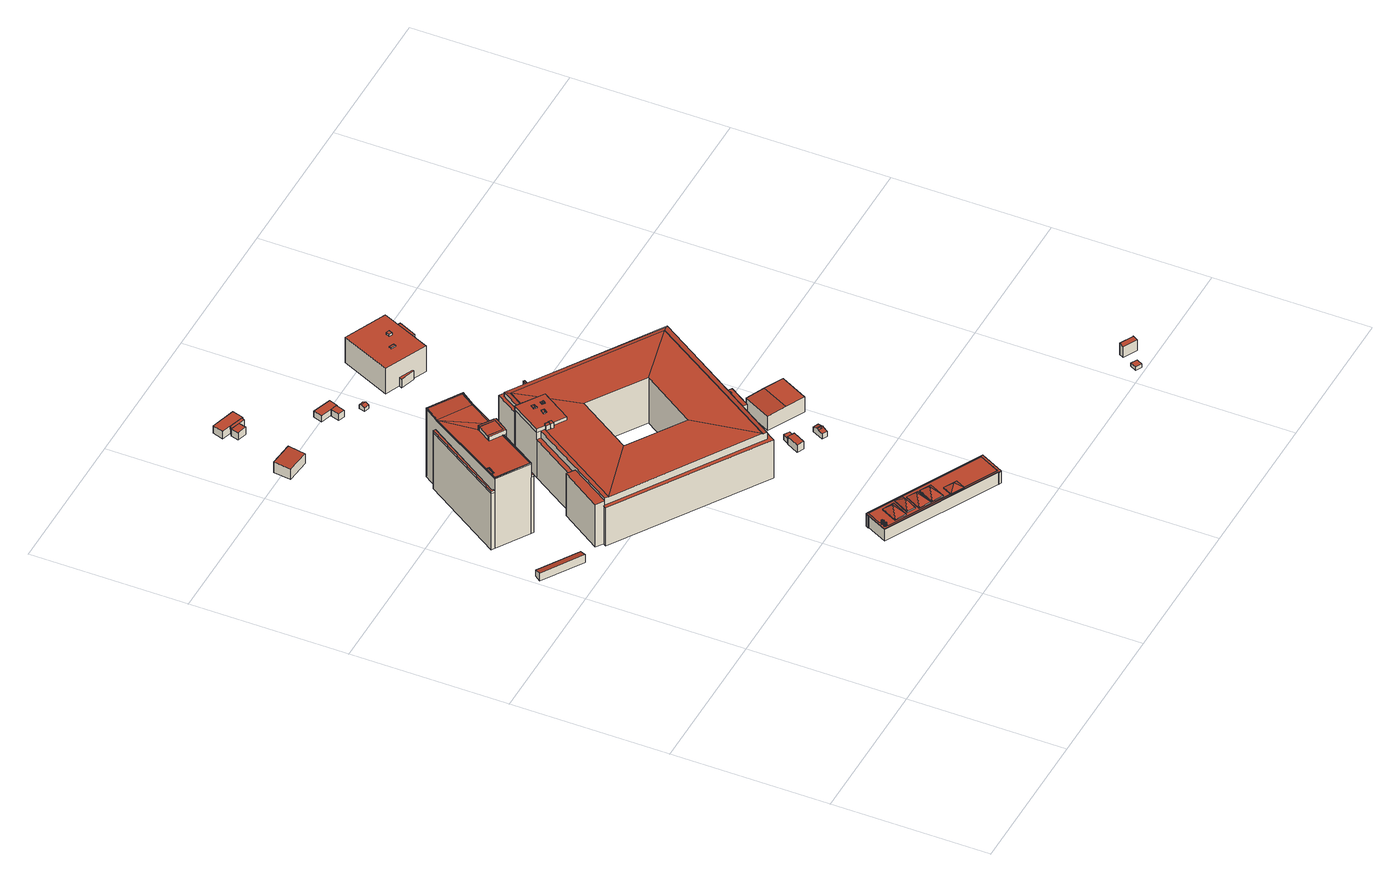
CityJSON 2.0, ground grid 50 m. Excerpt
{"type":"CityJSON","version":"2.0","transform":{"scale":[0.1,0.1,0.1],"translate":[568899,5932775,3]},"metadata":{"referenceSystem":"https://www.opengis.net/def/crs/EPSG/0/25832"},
"CityObjects":{
"building1":{"type":"Building","attributes":{"Grundfläche 2D":"35.007505","Grundhöhe NN":"4.115"},"geometry":[{"type":"Solid","lod":"3","boundaries":[[[[0,1,2,3]],[[4,5,3,2]],[[5,6,0,3]],[[6,7,1,0]],[[7,4,2,1]],[[7,6,5,4]]]],"semantics":{"surfaces":[{"type":"RoofSurface"},{"type":"WallSurface"},{"type":"GroundSurface"}],"values":[[0,1,1,1,1,2]]}}]},
"building2":{"type":"Building","attributes":{"Grundfläche 2D":"521.346696","Grundhöhe NN":"3.479"},"children":["building2-1","building2-2","building2-3","building2-4","building2-5"],"geometry":[{"type":"MultiSurface","lod":"3","boundaries":[[[8,9,10,11,12,13,14]],[[15,16,17,18,19,20,21,22]],[[23,24,25,26,27,28,29]],[[30,31,32,33,34,35,36]],[[37,38,39]],[[40,41,42,43,44,45,46,47,46,48,49,50,51,39,38,52,53,54,55,56]],[[57,45,44,58,59]],[[60,61,62,57,59]],[[63,64,62,61,65,66]],[[67,68,69,70,71,72]],[[73,74,72,71,75]],[[67,76,77,68]],[[73,78,79,74]],[[80,81,82,83,84,85,86,79,78]],[[45,85,84]],[[85,45,62,87]],[[62,88,89,87]],[[90,89,88]],[[88,91,92,90]],[[65,61,93,91]],[[93,92,91]],[[93,61,94,95,96]],[[97,98,99,100,101,102,103,104,105,106,107,108,109,110,111,112,113,114,115,116,117,118,119,120,121,122,123]],[[124,125,126,127,128]],[[124,128,11,10]],[[12,11,128,127]],[[127,129,13,12]],[[129,130,14,13]],[[130,131,132,9,8,14]],[[41,32,31,42]],[[72,133,134,76,67]],[[54,53,52,71,70,69,68,77,56,55]],[[87,89,90,135,89,87,136,137,74,79,86,85]],[[52,38,75,71]],[[38,37,73,75]],[[37,39,51,80,78,73]],[[50,49,48,83,82,81]],[[84,46,45,57,62,45]],[[88,62,64]],[[63,66,91,88,64]],[[61,65,91,66,65]],[[59,58,94,61,65,61,60]],[[138,96,93,139,92,93,96,95]],[[90,92,139,135]],[[137,133,72,74]],[[140,141,121,120]],[[122,121,141,142]],[[123,122,142,143]],[[97,123,143,144]],[[99,98,145,146]],[[98,97,144,145]],[[100,99,146,147]],[[101,100,147,148]],[[149,102,101,148]],[[150,103,102,149]],[[104,103,150,151]],[[105,104,151,152]],[[153,106,105,152]],[[107,106,153,154]],[[108,107,154,155]],[[109,108,155,156]],[[110,109,156,157]],[[158,112,111,110,157,159]],[[113,112,158,160]],[[161,162,115,114,113,160]],[[116,115,162,163]],[[129,127,126,164,165]],[[130,129,165,166]],[[132,131,130,166,167,168]],[[169,22,21,20,170,171]],[[15,22,169,172]],[[173,29,28,27,174,175]],[[116,163,174,27,26,118,117]],[[19,18,134,133,176,20]],[[15,172,177,178,179,180,134,18,17,16]],[[120,119,118,26,181,182,178,177,140]],[[25,24,23,138,183,184,182,181,26]],[[185,186,139,93,96,138,23,29,173]],[[135,139,186,187]],[[89,135,187,164,126,125,124,10,9,137,136,87]],[[133,137,9,132,168,170,20,176]],[[165,164,187,186,185,173,175,174,163,162,161,160,158,159,157,156,155,154,153,152,151,150,149,148,147,146,145,144,143,142,141,140,177,172,169,171,170,168,167,166]]],"semantics":{"surfaces":[{"type":"RoofSurface"},{"type":"WallSurface"},{"type":"GroundSurface"}],"values":[0,0,0,0,0,0,0,0,0,0,0,0,0,0,0,0,0,0,0,0,0,0,0,0,1,1,1,1,1,1,1,1,1,1,1,1,1,1,1,1,1,1,1,1,1,1,1,1,1,1,1,1,1,1,1,1,1,1,1,1,1,1,1,1,1,1,1,1,1,1,1,1,1,1,1,1,1,1,1,1,1,2]}}]},
"building2-1":{"type":"BuildingInstallation","parents":["building2"],"geometry":[{"type":"MultiSurface","lod":"3","boundaries":[[[188,189,190,191,192,176,193,194]],[[189,188,15,16,17,190]],[[190,17,195,191]],[[192,191,195,19]],[[19,20,176,192]],[[20,21,22,194,193,176]],[[22,15,188,194]]],"semantics":{"surfaces":[{"type":"RoofSurface"},{"type":"WallSurface"}],"values":[0,1,1,1,1,1,1]}}]},
"building2-2":{"type":"BuildingInstallation","parents":["building2"],"geometry":[{"type":"MultiSurface","lod":"3","boundaries":[[[196,197,181,198]],[[28,25,197,196]],[[197,25,26,181]],[[26,27,198,181]],[[27,28,196,198]]],"semantics":{"surfaces":[{"type":"RoofSurface"},{"type":"WallSurface"}],"values":[0,1,1,1,1]}}]},
"building2-3":{"type":"BuildingInstallation","parents":["building2"],"geometry":[{"type":"MultiSurface","lod":"3","boundaries":[[[199,200,201,202,203,204,205,206,207,208,209,210,211,212,213,214,215]],[[207,206,43,42,31]],[[36,35,210,209,208,207,31,30]],[[211,210,35,34]],[[32,213,212,211,34,33]],[[213,32,41,40,214]],[[76,134,180,179,178,202,201,200,199,215,214,40,56,77]],[[202,178,182,203]],[[138,95,94,58,44,43,206,205,204,203,182,184,183]]],"semantics":{"surfaces":[{"type":"RoofSurface"},{"type":"WallSurface"}],"values":[0,1,1,1,1,1,1,1,1]}}]},
"building2-4":{"type":"BuildingInstallation","parents":["building2"],"geometry":[{"type":"MultiSurface","lod":"3","boundaries":[[[216,84,83]],[[217,84,216]],[[217,216,218]],[[80,218,81]],[[219,218,80]],[[217,218,219]],[[48,220,216,83]],[[216,220,47,221,218]],[[221,50,81,218]],[[51,222,219,80]],[[219,222,223,224,217]],[[224,46,84,217]]],"semantics":{"surfaces":[{"type":"RoofSurface"},{"type":"WallSurface"}],"values":[0,0,0,0,0,0,1,1,1,1,1,1]}}]},
"building2-5":{"type":"BuildingInstallation","parents":["building2"],"geometry":[{"type":"MultiSurface","lod":"3","boundaries":[[[225,226,227]],[[227,228,225]],[[229,227,226,230,231,232]],[[233,228,227]],[[234,235,233]],[[235,228,233]],[[236,237,238,239,240,234]],[[240,235,234]],[[237,241,242,243,244,245,246,247,248,249,250,251,252,253,254,238]],[[247,255,256,257,258,259,260,248]],[[257,261,262,263,264,258]],[[265,262,261]],[[266,267,268,269,262,265]],[[99,100,259,258]],[[100,101,260,259]],[[101,102,248,260]],[[102,103,249,248]],[[103,104,250,249]],[[104,105,251,250]],[[105,106,252,251]],[[106,107,253,252]],[[107,108,254,253]],[[108,109,238,254]],[[109,110,239,238]],[[110,111,112,235,240,239]],[[112,113,228,235]],[[113,114,115,230,226,225,228]],[[115,116,231,230]],[[116,117,232,231]],[[229,232,117,270]],[[227,229,270,271]],[[233,227,271,272]],[[234,233,272,273]],[[236,234,273,274]],[[237,236,274,275]],[[241,237,275,276]],[[242,241,276,277]],[[243,242,277,278]],[[244,243,278,279]],[[279,280,245,244]],[[246,245,280,281]],[[247,246,281,282]],[[255,247,282,283]],[[256,255,283,284]],[[257,256,284,285]],[[285,286,261,257]],[[286,119,265,261]],[[265,119,120,267,266]],[[120,121,268,267]],[[121,122,269,268]],[[122,123,262,269]],[[123,97,263,262]],[[97,98,264,263]],[[98,99,258,264]]],"semantics":{"surfaces":[{"type":"RoofSurface"},{"type":"WallSurface"}],"values":[0,0,0,0,0,0,0,0,0,0,0,0,0,1,1,1,1,1,1,1,1,1,1,1,1,1,1,1,1,1,1,1,1,1,1,1,1,1,1,1,1,1,1,1,1,1,1,1,1,1,1,1,1,1]}}]},
"building3":{"type":"Building","attributes":{"Grundfläche 2D":"44.682522","Grundhöhe NN":"3.453"},"geometry":[{"type":"Solid","lod":"3","boundaries":[[[[287,288,289,290]],[[291,292,290,289]],[[292,293,287,290]],[[293,294,288,287]],[[294,291,289,288]],[[294,293,292,291]]]],"semantics":{"surfaces":[{"type":"RoofSurface"},{"type":"WallSurface"},{"type":"GroundSurface"}],"values":[[0,1,1,1,1,2]]}}]},
"building4":{"type":"Building","attributes":{"Grundfläche 2D":"344.412833","Grundhöhe NN":"4.403"},"children":["building4-1","building4-2","building4-3"],"geometry":[{"type":"MultiSurface","lod":"3","boundaries":[[[295,296,297]],[[295,298,296]],[[295,297,299]],[[295,299,298]],[[300,301,302]],[[302,301,303]],[[304,301,300]],[[303,301,304]],[[305,306,307]],[[305,308,306]],[[305,307,309]],[[305,309,308]],[[310,311,312,313,314,315,316,317,318,319,320,321,322,323,324,325,326,327,328,329,330],[331,332,333,334,335,336,337,338,339,340,341,342,343,344,345,346,347,348,349,350,351,352,353,354,355],[356,357,358,359,360,361,362,363,364,365,366,367,368,369,370,371,372,373,374,375,376,377,378,379,380,381,382]],[[383,384,385]],[[383,386,384]],[[383,385,387]],[[383,387,386]],[[388,389,390]],[[388,391,389]],[[388,390,392]],[[388,392,391]],[[393,394,395,396,397,398,399,400,401,402,403,404,405],[406,407,408,409],[410,411,412,413],[414,415,416,417],[418,419,420,421]],[[297,296,415,414]],[[414,417,299,297]],[[298,299,417,416]],[[296,298,416,415]],[[310,330,300,302]],[[304,300,330,329,395,394]],[[394,393,303,304]],[[302,303,393,405,311,310]],[[410,413,307,306]],[[413,412,309,307]],[[308,309,412,411]],[[306,308,411,410]],[[405,404,312,311]],[[404,403,402,314,313,312]],[[402,401,315,314]],[[401,400,316,315]],[[399,422,318,317]],[[422,423,319,318]],[[423,424,320,319]],[[424,425,321,320]],[[425,426,322,321]],[[419,418,392,390]],[[426,427,323,322]],[[427,428,324,323]],[[428,429,325,324]],[[429,398,326,325]],[[327,397,396,328]],[[396,395,329,328]],[[406,409,385,384]],[[387,385,409,408]],[[408,407,386,387]],[[384,386,407,406]],[[390,389,420,419]],[[418,421,391,392]],[[389,391,421,420]],[[429,428,430,431]],[[422,399,398,429,431,432]],[[423,422,432,433]],[[424,423,433,434]],[[425,424,434,435]],[[426,425,435,436]],[[427,426,436,437]],[[428,427,437,430]],[[431,430,437,436,435,434,433,432]]],"semantics":{"surfaces":[{"type":"RoofSurface"},{"type":"WallSurface"},{"type":"GroundSurface"}],"values":[0,0,0,0,0,0,0,0,0,0,0,0,0,0,0,0,0,0,0,0,0,0,1,1,1,1,1,1,1,1,1,1,1,1,1,1,1,1,1,1,1,1,1,1,1,1,1,1,1,1,1,1,1,1,1,1,1,1,1,1,1,1,1,1,1,2]}}]},
"building4-1":{"type":"BuildingInstallation","parents":["building4"],"geometry":[{"type":"MultiSurface","lod":"3","boundaries":[[[438,439,440,441,442]],[[443,444,445,440,439]],[[446,447,445,444]],[[447,448,449,445]],[[450,449,448]],[[450,451,452,449]],[[453,452,451]],[[454,455,453]],[[455,452,453]],[[455,456,457,452]],[[458,459,457,456]],[[458,460,459]],[[461,459,460]],[[461,462,463,459]],[[464,465,463,462]],[[466,467,463,465]],[[468,469,467,466]],[[470,471,469,468]],[[472,471,470]],[[472,473,474,471]],[[475,476,474,473]],[[477,478,476,475]],[[442,441,478,477]],[[474,476,478,441,440,445,449,452,457,459,463,467,469,471]],[[374,439,438,442,376,375]],[[477,475,378,377]],[[442,477,377,376]],[[443,439,374,373]],[[444,443,373,372]],[[370,447,446,444,372,371]],[[448,447,370,369]],[[450,448,369,368]],[[451,450,368,367]],[[365,454,453,451,367,366]],[[455,454,365,364]],[[456,455,364,363]],[[458,456,363,362]],[[460,458,362,361]],[[359,462,461,460,361,360]],[[357,465,464,462,359,358]],[[356,466,465,357]],[[468,466,356,382]],[[470,468,382,381]],[[380,472,470,381]],[[379,473,472,380]],[[475,473,379,378]]],"semantics":{"surfaces":[{"type":"RoofSurface"},{"type":"WallSurface"}],"values":[0,0,0,0,0,0,0,0,0,0,0,0,0,0,0,0,0,0,0,0,0,0,0,0,1,1,1,1,1,1,1,1,1,1,1,1,1,1,1,1,1,1,1,1,1,1]}}]},
"building4-2":{"type":"BuildingInstallation","parents":["building4"],"geometry":[{"type":"MultiSurface","lod":"3","boundaries":[[[316,327,326,317]],[[400,397,327,316]],[[398,399,317,326]]],"semantics":{"surfaces":[{"type":"RoofSurface"},{"type":"WallSurface"}],"values":[0,1,1]}}]},
"building4-3":{"type":"BuildingInstallation","parents":["building4"],"geometry":[{"type":"MultiSurface","lod":"3","boundaries":[[[479,480,481,482]],[[483,480,479]],[[484,485,480,483]],[[486,485,484]],[[487,488,485,486]],[[489,488,487]],[[490,491,492,488,489]],[[493,494,492,491]],[[493,495,494]],[[496,497,494,495]],[[498,499,497,496]],[[500,501,499,498]],[[500,502,503,501]],[[504,503,502]],[[504,505,506,503]],[[507,506,505]],[[508,509,506,507]],[[510,509,508]],[[510,511,512,509]],[[513,514,515,512,511]],[[514,516,517,518,515]],[[482,481,518,517]],[[492,494,497,499,501,503,506,509,512,515,518,481,480,485,488]],[[479,482,335,334]],[[483,479,334,333]],[[484,483,333,332]],[[486,484,332,331]],[[487,486,331,355]],[[489,487,355,354]],[[490,489,354,353]],[[491,490,353,352]],[[493,491,352,351]],[[495,493,351,350]],[[349,496,495,350]],[[348,498,496,349]],[[500,498,348,347]],[[346,502,500,347]],[[504,502,346,345]],[[505,504,345,344]],[[343,507,505,344]],[[508,507,343,342]],[[341,510,508,342]],[[340,511,510,341]],[[513,511,340,339]],[[514,513,339,338]],[[336,517,516,514,338,337]],[[482,517,336,335]]],"semantics":{"surfaces":[{"type":"RoofSurface"},{"type":"WallSurface"}],"values":[0,0,0,0,0,0,0,0,0,0,0,0,0,0,0,0,0,0,0,0,0,0,0,1,1,1,1,1,1,1,1,1,1,1,1,1,1,1,1,1,1,1,1,1,1,1,1]}}]},
"building5":{"type":"Building","attributes":{"Grundfläche 2D":"8.073584","Grundhöhe NN":"3.936"},"geometry":[{"type":"Solid","lod":"3","boundaries":[[[[519,520,521,522]],[[520,519,523,524]],[[521,520,524,525]],[[522,521,525,526]],[[519,522,526,523]],[[524,523,526,525]]]],"semantics":{"surfaces":[{"type":"RoofSurface"},{"type":"WallSurface"},{"type":"GroundSurface"}],"values":[[0,1,1,1,1,2]]}}]},
"building6":{"type":"Building","attributes":{"Grundfläche 2D":"35.317379","Grundhöhe NN":"3.936"},"geometry":[{"type":"Solid","lod":"3","boundaries":[[[[527,528,529,530]],[[531,532,533,534]],[[528,527,535,536]],[[529,528,536,537]],[[530,529,537,538]],[[532,531,539,540]],[[530,538,541,533,532,540,535,527]],[[534,533,541,542]],[[531,534,542,539]],[[536,535,540,539,542,541,538,537]]]],"semantics":{"surfaces":[{"type":"RoofSurface"},{"type":"WallSurface"},{"type":"GroundSurface"}],"values":[[0,0,1,1,1,1,1,1,1,2]]}}]},
"building7":{"type":"Building","attributes":{"Grundfläche 2D":"2752.072090","Grundhöhe NN":"3.587"},"children":["building7-1","building7-2","building7-3","building7-4","building7-5","building7-6","building7-7","building7-8","building7-9"],"geometry":[{"type":"MultiSurface","lod":"3","boundaries":[[[543,544,545,546,547,548,549,550,551,552,553,554,555,556],[557,558,559,560,561,562,563],[564,565,566,567,568,569],[570,571,572,573,574]],[[575,576,577,578]],[[579,580,581,582]],[[581,583,584,585]],[[583,586,587,588]],[[584,583,588,589]],[[590,587,586,591,592,593]],[[590,575,578,587]],[[594,595,589,588,596,597,598]],[[599,597,596]],[[595,594,600,601,602,582,581,585]],[[599,596,578,577]],[[596,588,587,578]],[[603,604,605,606]],[[607,608,609,610,611,612,613,614,615]],[[616,617,618,619]],[[620,621,622,623,624,625,626]],[[627,628,629,630,631,632]],[[633,634,635,636]],[[601,600,544,543]],[[582,602,551,550,549,637,579]],[[594,598,545,544,600]],[[546,545,598,597,599,577,576,638,548,547]],[[638,637,549,548]],[[639,613,612,640,641,642,643,644]],[[613,639,644,643,645,614]],[[646,615,614,645,647,648]],[[615,646,648,647,649,607]],[[608,607,649,650]],[[651,638,576,609,608,650]],[[638,651,652,633,637]],[[637,633,636,579]],[[618,617,580,579,636,635]],[[586,583,581,580,617,624,623,591]],[[653,654,604,603,655,656,630,629,590,593,592,591,623,622]],[[657,658,659,642,641,640,612,575,590,629,628]],[[612,611,575]],[[611,610,575]],[[575,610,609,576]],[[660,661,595,585]],[[662,660,585,584]],[[663,662,584,589]],[[661,663,589,595]],[[624,617,616,664,665,625]],[[666,619,618,635,634,667]],[[616,619,666,664]],[[626,625,665,668]],[[620,626,668,669]],[[621,620,669,670]],[[622,621,670,653]],[[631,630,656,671]],[[632,631,671,672]],[[673,627,632,672,674,675]],[[657,628,627,673,675,674,659,658]],[[634,633,652,667]],[[654,676,605,604]],[[606,605,676,677]],[[603,606,677,655]],[[652,651,650,649,647,645,643,642,659,674,672,671,656,655,677,676,654,653,670,669,668,665,664,666,667],[663,661,660,662]]],"semantics":{"surfaces":[{"type":"RoofSurface"},{"type":"WallSurface"},{"type":"GroundSurface"}],"values":[0,0,0,0,0,0,0,0,0,0,0,0,0,0,0,0,0,0,0,1,1,1,1,1,1,1,1,1,1,1,1,1,1,1,1,1,1,1,1,1,1,1,1,1,1,1,1,1,1,1,1,1,1,1,1,1,1,1,2]}}]},
"building7-1":{"type":"BuildingInstallation","parents":["building7"],"geometry":[{"type":"MultiSurface","lod":"3","boundaries":[[[678,679,680]],[[681,682,678]],[[682,679,678]],[[683,682,681]],[[684,682,683]],[[685,682,684]],[[686,680,679,682,685]],[[574,681,678,680,571,570]],[[683,681,574,573]],[[685,684,683,573,572]],[[680,686,685,572,571]]],"semantics":{"surfaces":[{"type":"RoofSurface"},{"type":"WallSurface"}],"values":[0,0,0,0,0,0,0,1,1,1,1]}}]},
"building7-2":{"type":"BuildingInstallation","parents":["building7"],"geometry":[{"type":"MultiSurface","lod":"3","boundaries":[[[687,688,689,690,691,692]],[[692,691,693]],[[694,690,689]],[[695,696,693,691,690,694]],[[564,689,688,687,692,566,565]],[[694,689,564,569]],[[567,693,696,695,694,569,568]],[[692,693,567,566]]],"semantics":{"surfaces":[{"type":"RoofSurface"},{"type":"WallSurface"}],"values":[0,0,0,0,1,1,1,1]}}]},
"building7-3":{"type":"BuildingInstallation","parents":["building7"],"geometry":[{"type":"MultiSurface","lod":"3","boundaries":[[[697,698,699,700,701]],[[702,701,700,703]],[[704,705,699,698]],[[706,703,700,699,705]],[[698,697,701,557,563]],[[561,705,704,698,563,562]],[[559,703,706,705,561,560]],[[557,701,702,703,559,558]]],"semantics":{"surfaces":[{"type":"RoofSurface"},{"type":"WallSurface"}],"values":[0,0,0,0,1,1,1,1]}}]},
"building7-4":{"type":"BuildingInstallation","parents":["building7"],"geometry":[{"type":"MultiSurface","lod":"3","boundaries":[[[707,708,709,710]],[[710,709,554,553]],[[551,602,711,707,710,553,552]],[[708,707,711,712]]],"semantics":{"surfaces":[{"type":"RoofSurface"},{"type":"WallSurface"}],"values":[0,1,1,1]}}]},
"building7-5":{"type":"BuildingInstallation","parents":["building7"],"geometry":[{"type":"MultiSurface","lod":"3","boundaries":[[[713,714,715,716]],[[714,713,555,554,709,708,712,717]],[[717,718,715,714]],[[543,556,716,715,718,601]],[[713,716,556,555]]],"semantics":{"surfaces":[{"type":"RoofSurface"},{"type":"WallSurface"}],"values":[0,1,1,1,1]}}]},
"building7-6":{"type":"BuildingInstallation","parents":["building7"],"geometry":[{"type":"MultiSurface","lod":"3","boundaries":[[[719,720,721]],[[722,723,724,720,719]],[[725,724,723]],[[726,721,720,724,725]],[[727,728,719,721]],[[727,721,726,725,729,730]],[[719,728,731,723,722]],[[731,729,725,723]]],"semantics":{"surfaces":[{"type":"RoofSurface"},{"type":"WallSurface"}],"values":[0,0,0,0,1,1,1,1]}}]},
"building7-7":{"type":"BuildingInstallation","parents":["building7"],"geometry":[{"type":"MultiSurface","lod":"3","boundaries":[[[732,733,734,735]],[[614,615,611,732,735]],[[733,732,611,612]],[[612,613,734,733]],[[613,614,735,734]]],"semantics":{"surfaces":[{"type":"RoofSurface"},{"type":"WallSurface"}],"values":[0,1,1,1,1]}}]},
"building7-8":{"type":"BuildingInstallation","parents":["building7"],"geometry":[{"type":"MultiSurface","lod":"3","boundaries":[[[639,640,657,673,736,737,738]],[[673,675,739,736]],[[640,641,658,657]],[[657,658,675,673]],[[737,736,739,740]],[[738,737,740,741]],[[741,644,641,640,639,738]],[[740,739,675,658,641,644,741]]],"semantics":{"surfaces":[{"type":"RoofSurface"},{"type":"WallSurface"},{"type":"OuterCeilingSurface"}],"values":[0,1,1,1,1,1,1,2]}}]},
"building7-9":{"type":"BuildingInstallation","parents":["building7"],"geometry":[{"type":"MultiSurface","lod":"3","boundaries":[[[742,743,646,744]],[[743,745,648,646]],[[744,646,648,746]],[[742,744,746,747]],[[743,742,747,745]],[[648,745,747,746]]],"semantics":{"surfaces":[{"type":"RoofSurface"},{"type":"WallSurface"},{"type":"OuterCeilingSurface"}],"values":[0,1,1,1,1,2]}}]},
"building8":{"type":"Building","attributes":{"Grundfläche 2D":"6.485993","Grundhöhe NN":"3.625"},"geometry":[{"type":"Solid","lod":"3","boundaries":[[[[748,749,750,751]],[[752,753,751,750]],[[753,754,748,751]],[[754,755,749,748]],[[755,752,750,749]],[[755,754,753,752]]]],"semantics":{"surfaces":[{"type":"RoofSurface"},{"type":"WallSurface"},{"type":"GroundSurface"}],"values":[[0,1,1,1,1,2]]}}]},
"building9":{"type":"Building","attributes":{"Grundfläche 2D":"19.253543","Grundhöhe NN":"3.690"},"geometry":[{"type":"Solid","lod":"3","boundaries":[[[[756,757,758,759]],[[757,756,760,761]],[[758,757,761,762]],[[759,758,762,763]],[[756,759,763,760]],[[761,760,763,762]]]],"semantics":{"surfaces":[{"type":"RoofSurface"},{"type":"WallSurface"},{"type":"GroundSurface"}],"values":[[0,1,1,1,1,2]]}}]},
"building10":{"type":"Building","attributes":{"Grundfläche 2D":"3.391520","Grundhöhe NN":"3.600"},"geometry":[{"type":"Solid","lod":"3","boundaries":[[[[764,765,766,767]],[[768,764,767,769]],[[769,767,766,770,771]],[[768,769,771,772]],[[765,764,768,772,773]],[[766,765,773,770]],[[771,770,773,772]]]],"semantics":{"surfaces":[{"type":"RoofSurface"},{"type":"WallSurface"},{"type":"GroundSurface"}],"values":[[0,0,1,1,1,1,2]]}}]},
"building11":{"type":"Building","attributes":{"Grundfläche 2D":"14.083905","Grundhöhe NN":"3.746"},"geometry":[{"type":"Solid","lod":"3","boundaries":[[[[774,775,776,777]],[[778,779,777,776]],[[779,780,774,777]],[[780,781,775,774]],[[781,778,776,775]],[[781,780,779,778]]]],"semantics":{"surfaces":[{"type":"RoofSurface"},{"type":"WallSurface"},{"type":"GroundSurface"}],"values":[[0,1,1,1,1,2]]}}]},
"building12":{"type":"Building","attributes":{"Grundfläche 2D":"299.288728","Grundhöhe NN":"3.444"},"children":["building12-1","building12-2"],"geometry":[{"type":"Solid","lod":"3","boundaries":[[[[782,783,784,785]],[[786,787,788,789]],[[790,791,792,793]],[[783,782,794,795]],[[796,788,787,797,798,784,783,795]],[[791,785,784,798,799,792]],[[785,791,800,794,782]],[[789,788,796,801]],[[786,789,801,802]],[[802,797,787,786]],[[793,792,799,803]],[[790,793,803,804]],[[791,790,804,800]],[[798,797,802,801,796,795,794,800,804,803,799]]]],"semantics":{"surfaces":[{"type":"RoofSurface"},{"type":"WallSurface"},{"type":"GroundSurface"}],"values":[[0,0,0,1,1,1,1,1,1,1,1,1,1,2]]}}]},
"building12-1":{"type":"BuildingInstallation","parents":["building12"],"geometry":[{"type":"MultiSurface","lod":"3","boundaries":[[[805,806,807,808]],[[808,807,809,810]],[[805,808,810,811]],[[806,805,811,812]],[[807,806,812,809]]],"semantics":{"surfaces":[{"type":"RoofSurface"},{"type":"WallSurface"}],"values":[0,1,1,1,1]}}]},
"building12-2":{"type":"BuildingInstallation","parents":["building12"],"geometry":[{"type":"MultiSurface","lod":"3","boundaries":[[[813,814,815,816]],[[816,815,817,818]],[[813,816,818,819]],[[814,813,819,820]],[[815,814,820,817]]],"semantics":{"surfaces":[{"type":"RoofSurface"},{"type":"WallSurface"}],"values":[0,1,1,1,1]}}]},
"building13":{"type":"Building","attributes":{"Grundfläche 2D":"163.742764","Grundhöhe NN":"4.213"},"geometry":[{"type":"Solid","lod":"3","boundaries":[[[[821,822,823,824]],[[825,826,827,828]],[[829,830,831,832,833]],[[834,835,836,837,838]],[[839,840,841,842]],[[843,839,842,844]],[[845,846,847,848]],[[849,845,848]],[[850,849,851]],[[852,853,851,854]],[[850,851,853]],[[849,850,845]],[[838,855,856,857,835,834]],[[858,859,824,823]],[[859,860,821,824]],[[860,861,822,821]],[[861,858,823,822]],[[825,828,862,863]],[[826,825,863,864]],[[827,826,864,865]],[[830,829,866,867]],[[831,830,867,868]],[[832,831,868,869]],[[827,865,866,829,833,832,869,862,828]],[[857,870,836,835]],[[870,871,837,836]],[[871,855,838,837]],[[844,842,841,872,873]],[[843,844,873,874]],[[840,839,843,874,875]],[[841,840,875,872]],[[854,851,849,848,847,876,877]],[[852,854,877,878]],[[846,845,850,853,852,878,879]],[[847,846,879,876]],[[861,860,859,858]],[[868,867,866,865,864,863,862,869]],[[871,870,857,856,855]],[[873,872,875,874]],[[877,876,879,878]]]],"semantics":{"surfaces":[{"type":"RoofSurface"},{"type":"WallSurface"},{"type":"GroundSurface"}],"values":[[0,0,0,0,0,0,0,0,0,0,0,0,1,1,1,1,1,1,1,1,1,1,1,1,1,1,1,1,1,1,1,1,1,1,1,2,2,2,2,2]]}}]}
},
"vertices":[
[135,1066,39],[147,1085,34],[21,1166,34],[8,1146,38],[21,1166,11],[8,1146,11],[135,1066,11],[147,1085,11],
[81,1327,222],[85,1324,222],[88,1329,222],[84,1332,222],[249,1586,222],[243,1590,222],[76,1330,222],[276,1380,215],[273,1382,215],[272,1383,215],[270,1384,215],[192,1263,215],[188,1258,215],[190,1257,215],[194,1254,215],[300,1432,215],[304,1430,215],[304,1429,215],[309,1426,215],[364,1511,215],[359,1515,215],[355,1517,215],[294,1429,275],[258,1453,275],[233,1416,275],[275,1388,275],[277,1388,275],[301,1425,275],[297,1427,275],[89,1325,265],[132,1298,265],[90,1327,265],[230,1410,260],[233,1416,260],[258,1453,259],[261,1458,259],[263,1456,259],[252,1580,256],[114,1365,264],[117,1355,264],[113,1362,264],[112,1362,264],[100,1343,265],[99,1340,265],[188,1262,265],[189,1264,265],[190,1265,265],[266,1384,260],[267,1386,260],[252,1581,256],[297,1434,260],[299,1436,260],[352,1519,256],[353,1521,256],[253,1583,256],[285,1624,260],[281,1627,260],[354,1523,256],[380,1564,260],[192,1263,267],[266,1384,262],[190,1265,267],[189,1264,267],[188,1262,267],[188,1258,267],[89,1325,267],[85,1324,267],[132,1298,267],[270,1384,262],[267,1386,262],[90,1327,267],[88,1329,267],[99,1340,266],[100,1343,266],[112,1362,265],[113,1362,265],[114,1365,265],[110,1364,265],[96,1342,266],[251,1584,256],[281,1627,261],[251,1585,256],[281,1630,261],[380,1564,261],[385,1564,261],[356,1520,256],[297,1434,261],[300,1432,261],[355,1517,256],[298,1398,35],[299,1398,35],[301,1399,35],[303,1400,35],[305,1401,35],[308,1402,35],[310,1404,35],[312,1405,35],[314,1407,35],[316,1408,35],[318,1410,35],[319,1412,35],[321,1414,35],[322,1416,35],[323,1416,35],[324,1418,35],[325,1420,35],[327,1422,35],[352,1464,35],[339,1473,35],[336,1468,35],[309,1426,35],[294,1403,35],[289,1395,35],[291,1396,35],[294,1396,35],[296,1397,35],[88,1329,215],[251,1584,215],[251,1585,215],[249,1586,215],[84,1332,215],[243,1590,215],[76,1330,215],[81,1327,215],[85,1324,215],[188,1258,265],[270,1384,260],[281,1630,260],[88,1329,265],[85,1324,265],[300,1432,260],[385,1564,260],[289,1395,5],[291,1396,5],[294,1396,5],[296,1397,5],[298,1398,5],[299,1398,5],[301,1399,5],[303,1400,5],[305,1401,5],[308,1402,5],[310,1404,5],[312,1405,5],[314,1407,5],[316,1408,5],[318,1410,5],[319,1412,5],[321,1414,5],[322,1416,5],[324,1418,5],[323,1416,5],[325,1420,5],[327,1422,5],[352,1464,5],[339,1473,5],[251,1585,5],[243,1590,5],[76,1330,5],[81,1327,5],[85,1324,5],[194,1254,5],[188,1258,5],[190,1257,5],[276,1380,5],[355,1517,5],[364,1511,5],[359,1515,5],[188,1258,222],[278,1379,5],[278,1379,260],[273,1382,260],[272,1383,260],[309,1426,222],[309,1426,260],[304,1430,260],[304,1429,260],[356,1520,5],[385,1564,5],[281,1630,5],
[276,1380,222],[273,1382,222],[272,1383,222],[193,1262,222],[192,1263,222],[190,1257,222],[194,1254,222],[193,1262,215],
[359,1515,222],[304,1429,222],[364,1511,222],
[270,1384,276],[272,1383,276],[273,1382,276],[278,1379,276],[309,1426,276],[304,1429,276],[304,1430,276],[261,1458,276],[258,1453,276],[294,1429,276],[297,1427,276],[301,1425,276],[277,1388,276],[275,1388,276],[233,1416,276],[230,1410,276],[267,1386,276],
[119,1358,265],[123,1359,265],[106,1338,266],[107,1335,266],[119,1358,264],[106,1338,265],[107,1335,265],[119,1353,264],[123,1359,264],
[327,1422,38],[349,1459,39],[321,1425,39],[325,1420,39],[345,1462,39],[352,1464,39],[339,1473,39],[336,1468,39],[320,1423,39],[318,1421,39],[324,1418,39],[317,1420,39],[316,1418,39],[321,1414,39],[322,1416,39],[323,1416,39],[314,1416,39],[313,1415,39],[311,1413,39],[310,1412,39],[308,1410,39],[306,1409,39],[304,1408,39],[308,1402,39],[310,1404,39],[312,1405,39],[314,1407,39],[316,1408,39],[318,1410,39],[319,1412,39],[302,1407,39],[300,1406,39],[298,1405,39],[301,1399,39],[303,1400,39],[305,1401,39],[296,1404,39],[296,1397,39],[298,1398,39],[299,1398,39],[294,1403,39],[292,1400,39],[289,1395,39],[291,1396,39],[294,1396,39],[345,1462,35],[321,1425,35],[320,1423,35],[318,1421,35],[317,1420,35],[316,1418,35],[314,1416,35],[313,1415,35],[311,1413,35],[310,1412,35],[308,1410,35],[306,1409,35],[304,1408,35],[302,1407,35],[300,1406,35],[298,1405,35],[296,1404,35],
[185,1961,42],[191,2017,45],[112,2025,45],[106,1969,42],[112,2025,5],[106,1969,5],[185,1961,5],[191,2017,5],
[657,355,81],[649,383,61],[622,331,61],[685,365,61],[658,313,61],[830,214,62],[817,240,80],[789,235,62],[805,267,62],[847,246,62],[733,316,81],[725,344,61],[698,292,61],[760,326,61],[734,274,61],[789,235,60],[790,237,60],[591,339,60],[592,340,60],[603,360,60],[592,366,60],[617,412,60],[618,414,60],[612,417,60],[607,408,60],[609,407,60],[576,341,60],[933,158,60],[932,156,60],[941,152,60],[980,228,60],[974,231,60],[973,229,60],[938,161,60],[831,216,60],[830,214,60],[587,350,60],[588,350,60],[589,350,60],[590,350,60],[591,349,60],[592,349,60],[592,348,60],[593,348,60],[593,347,60],[593,346,60],[593,345,60],[593,344,60],[592,343,60],[591,342,60],[590,342,60],[589,342,60],[588,342,60],[587,342,60],[586,343,60],[585,344,60],[585,345,60],[585,346,60],[585,347,60],[585,348,60],[586,349,60],[596,353,60],[595,353,60],[594,353,60],[593,353,60],[592,353,60],[592,354,60],[591,354,60],[591,355,60],[591,356,60],[590,357,60],[591,357,60],[591,358,60],[591,359,60],[592,360,60],[593,360,60],[593,361,60],[594,361,60],[595,361,60],[596,361,60],[596,360,60],[597,360,60],[598,359,60],[598,358,60],[598,357,60],[598,356,60],[598,355,60],[597,354,60],[773,295,81],[801,305,61],[765,323,61],[774,253,61],[739,271,61],[696,335,81],[697,368,61],[669,315,61],[721,356,61],[694,302,61],[805,267,58],[847,246,58],[831,216,58],[938,161,58],[973,229,58],[974,231,58],[618,414,58],[617,412,58],[592,366,58],[603,360,58],[592,340,58],[591,339,58],[790,237,58],[801,305,58],[774,253,58],[739,271,58],[765,323,58],[725,344,58],[760,326,58],[734,274,58],[698,292,58],[622,331,58],[649,383,58],[685,365,58],[658,313,58],[694,302,58],[669,315,58],[697,368,58],[721,356,58],[612,417,58],[607,408,58],[609,407,58],[576,341,58],[933,158,58],[932,156,58],[941,152,58],[980,228,58],[941,152,14],[980,228,14],[612,417,14],[607,408,14],[609,407,14],[576,341,14],[933,158,14],[932,156,14],
[596,360,70],[596,361,70],[595,359,71],[596,359,71],[597,360,70],[595,361,70],[594,361,70],[594,359,71],[593,361,70],[593,360,70],[592,360,70],[593,358,71],[591,359,70],[591,358,70],[592,357,71],[591,357,70],[590,357,70],[591,356,70],[591,355,70],[592,356,71],[591,354,70],[593,355,71],[592,354,70],[592,353,70],[593,353,70],[594,355,71],[594,353,70],[595,353,70],[596,353,70],[595,355,71],[597,354,70],[596,355,71],[598,355,70],[596,356,71],[598,356,70],[598,357,70],[597,357,71],[598,358,70],[596,357,71],[598,359,70],[596,358,71],
[590,350,70],[589,348,71],[590,348,71],[591,349,70],[589,350,70],[588,350,70],[588,348,71],[587,350,70],[586,349,70],[587,347,71],[585,348,70],[585,347,70],[585,346,70],[587,346,71],[585,345,70],[587,345,71],[585,344,70],[586,343,70],[587,344,71],[587,342,70],[588,344,71],[588,342,70],[588,343,71],[589,342,70],[589,343,71],[590,342,70],[591,342,70],[590,344,71],[592,343,70],[593,344,70],[591,345,71],[593,345,70],[593,346,70],[591,346,71],[593,347,70],[593,348,70],[591,347,71],[592,348,70],[592,349,70],[590,347,71],
[198,2198,36],[191,2174,36],[222,2165,36],[229,2189,36],[198,2198,9],[191,2174,9],[222,2165,9],[229,2189,9],
[206,2206,36],[203,2197,33],[251,2183,33],[253,2191,36],[188,2250,36],[177,2215,36],[257,2190,36],[267,2226,36],[206,2206,9],[203,2197,9],[251,2183,9],[253,2191,9],[188,2250,9],[177,2215,9],[257,2190,9],[267,2226,9],
[453,1319,186],[494,1293,186],[557,1391,186],[497,1430,187],[495,1431,187],[473,1445,187],[410,1347,187],[432,1333,187],[433,1332,187],[434,1333,187],[435,1334,187],[445,1328,187],[446,1329,187],[455,1323,186],[486,1370,186],[490,1367,186],[494,1364,186],[492,1360,186],[487,1352,186],[482,1355,186],[478,1357,186],[484,1391,187],[490,1399,187],[492,1403,187],[500,1397,187],[495,1388,187],[493,1385,187],[515,1383,186],[518,1387,186],[527,1382,186],[521,1373,186],[513,1379,186],[528,1505,172],[485,1438,172],[495,1431,173],[531,1487,173],[421,1340,174],[238,1053,174],[248,1046,174],[432,1333,174],[679,770,174],[639,984,177],[460,1100,177],[680,769,173],[962,1210,173],[960,1209,174],[756,1163,177],[982,1212,172],[691,762,172],[816,956,172],[818,959,172],[554,1386,175],[577,1280,177],[532,1485,174],[552,1395,175],[557,1391,175],[497,1430,174],[494,1293,175],[453,1319,175],[433,1332,174],[816,956,152],[773,889,152],[795,874,152],[839,942,152],[525,1521,157],[475,1444,157],[485,1438,157],[528,1505,157],[595,1461,157],[599,1459,157],[614,1482,157],[610,1485,157],[601,1472,157],[212,1070,163],[238,1053,163],[323,1185,163],[298,1202,163],[695,744,148],[781,878,148],[770,885,148],[691,762,148],[238,1053,148],[234,1055,148],[228,1046,148],[608,1468,148],[601,1457,148],[982,1212,148],[818,959,148],[829,952,148],[999,1217,148],[410,1347,148],[311,1193,148],[323,1185,148],[421,1340,148],[410,1347,174],[473,1445,174],[614,1482,47],[599,1459,47],[599,1459,45],[599,1459,6],[614,1482,6],[614,1482,45],[610,1485,6],[601,1472,47],[601,1472,6],[601,1472,45],[525,1521,6],[475,1444,6],[473,1445,6],[410,1347,6],[770,885,6],[773,889,6],[816,956,6],[818,959,6],[601,1457,47],[601,1457,45],[601,1457,6],[460,1100,6],[577,1280,6],[639,984,6],[756,1163,6],[212,1070,6],[234,1055,6],[298,1202,6],[311,1193,6],[228,1046,6],[695,744,6],[781,878,6],[829,952,6],[999,1217,6],[608,1468,47],[608,1468,6],[608,1468,45],[795,874,6],[839,942,6],
[515,1383,188],[520,1381,189],[518,1387,188],[513,1379,188],[520,1380,189],[521,1373,188],[524,1378,188],[527,1382,188],[522,1385,188],
[490,1399,189],[486,1394,189],[484,1391,189],[490,1391,190],[494,1397,190],[492,1403,189],[500,1397,189],[493,1385,189],[495,1388,189],[498,1394,189],
[480,1361,189],[478,1357,189],[484,1358,190],[488,1363,190],[486,1370,189],[490,1367,189],[494,1364,189],[482,1355,189],[487,1352,189],[492,1360,189],
[429,1326,192],[439,1319,192],[445,1328,192],[435,1334,192],[429,1326,174],[439,1319,175],
[446,1329,193],[439,1318,193],[448,1312,193],[455,1323,193],[439,1318,175],[448,1312,175],
[810,941,153],[815,943,154],[815,948,153],[812,939,153],[820,934,153],[820,939,154],[825,941,153],[823,943,153],[815,948,152],[810,941,152],[825,941,152],[823,943,152],[820,934,152],
[595,1461,158],[599,1459,158],[614,1482,158],[610,1485,158],
[719,1397,47],[729,1414,47],[617,1486,47],[719,1397,45],[729,1414,45],[617,1486,45],
[553,1527,47],[542,1510,47],[612,1489,47],[542,1510,45],[612,1489,45],[553,1527,45],
[412,1948,31],[421,1977,31],[400,1983,31],[391,1955,31],[400,1983,6],[391,1955,6],[412,1948,6],[421,1977,6],
[435,2004,28],[375,2025,28],[365,1996,28],[426,1976,28],[435,2004,7],[375,2025,7],[365,1996,7],[426,1976,7],
[478,1912,24],[480,1922,19],[463,1925,19],[461,1916,24],[475,1902,19],[459,1906,19],[463,1925,6],[459,1906,6],[475,1902,6],[480,1922,6],
[808,1413,37],[821,1432,33],[768,1465,33],[756,1445,37],[768,1465,7],[756,1445,7],[808,1413,7],[821,1432,7],
[626,2047,98],[554,1886,98],[690,1825,98],[762,1986,98],[643,1841,36],[645,1845,36],[600,1866,36],[596,1857,36],[812,1963,36],[762,1986,36],[736,1929,36],[786,1906,36],[626,2047,4],[554,1886,4],[600,1866,4],[645,1845,4],[690,1825,4],[736,1929,4],[762,1986,4],[596,1857,4],[643,1841,4],[786,1906,4],[812,1963,4],
[652,1902,101],[655,1910,101],[641,1916,101],[637,1908,101],[641,1916,98],[637,1908,98],[652,1902,98],[655,1910,98],
[692,1932,106],[697,1944,106],[687,1948,106],[682,1936,106],[687,1948,98],[682,1936,98],[692,1932,98],[697,1944,98],
[1562,9,24],[1573,28,24],[1553,39,24],[1543,19,24],[867,776,31],[849,786,31],[838,767,31],[857,757,31],[838,768,40],[816,729,40],[837,718,40],[858,757,40],[838,767,40],[1628,67,54],[1585,89,54],[1578,74,51],[1622,52,51],[1629,67,54],[924,814,67],[981,784,68],[1027,873,68],[968,903,67],[866,844,64],[911,932,64],[926,706,34],[932,718,30],[916,726,30],[910,714,34],[907,708,37],[923,699,37],[905,703,34],[914,682,30],[921,695,34],[898,690,30],[1629,67,12],[1628,67,12],[1585,89,12],[1553,39,12],[1543,19,12],[1562,9,12],[1573,28,12],[857,757,12],[867,776,12],[849,786,12],[838,767,12],[838,768,12],[816,729,12],[837,718,12],[858,757,12],[1578,74,12],[1622,52,12],[1027,873,12],[911,932,12],[866,844,12],[981,784,12],[916,726,12],[898,690,12],[914,682,12],[932,718,12]
]}
